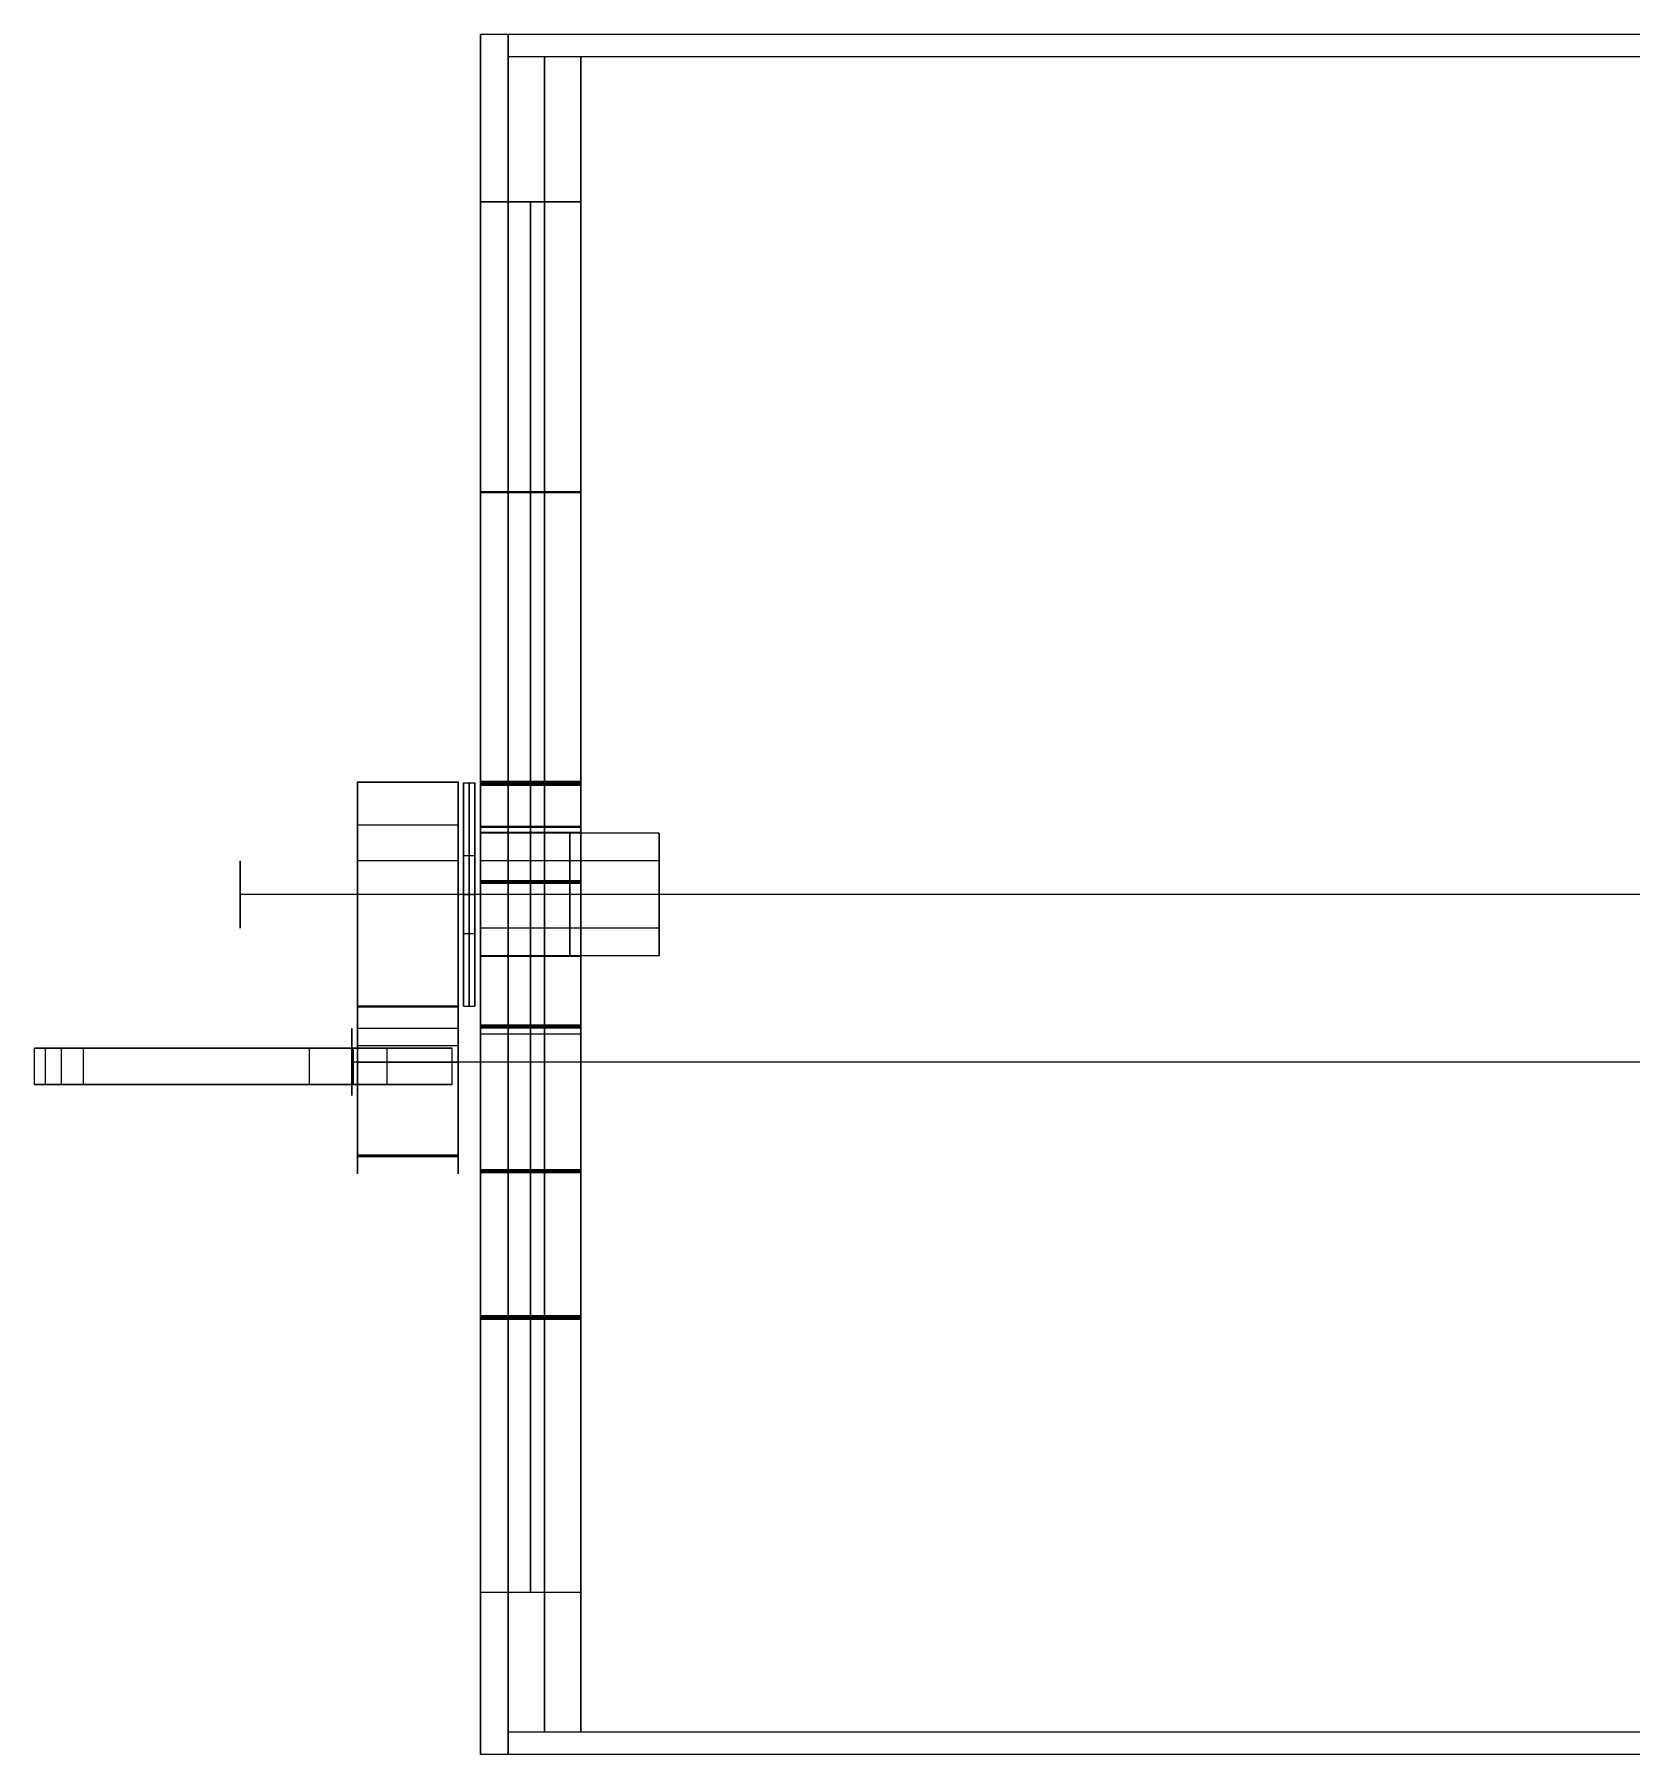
# Model space of a CAD drawing. Header units: millimetres. Extents: x -85 to 1059, y -155 to 155.
# Drawn here: x -84.8 to 201.1, y -154 to 154 of the extents above; entities that cross this region are included whole.
import ezdxf

# ---------------------------------------------------------------- set-up
doc = ezdxf.new("R2010")
doc.units = ezdxf.units.MM
doc.header["$MEASUREMENT"] = 0
doc.layers.add('Default', color=7, linetype='Continuous', true_color=0x000000)

msp = doc.modelspace()

# ---------------------------------------------------------------- linework, layer by layer
at = {"layer": 'Default'}
for p, q in [((-5, 11.1, 0), (-5, 154, 0)), ((0, 154, 0), (0, 150, 0)), ((0, 154), (0, 150)), ((13, 11.1, 0), (13, 150, 0)), ((-8, 20), (-8, 7)), ((-6, 20), (-6, 7)), ((-5, 11), (-5, 6)), ((27, 11), (27, 6)), ((-8, 0, -20), (-8, 0, -7)), ((-8, 0, 7), (-8, 0, 20)), ((-6, 0, -20), (-6, 0, -7)), ((-6, 0, 7), (-6, 0, 20)), ((-5, 0, -154), (-5, 0, -125.01)), ((-5, 0, -28.33), (-5, 0, -11.1)), ((-5, 0, 11.1), (-5, 0, 28.31)), ((-5, 0, 125), (-5, 0, 154)), ((-5, 0, 11), (-5, 0, 6)), ((-5, 0, -6), (-5, 0, -11)), ((0, 0, 154), (0, 0, 150)), ((0, 0, -150), (0, 0, -154)), ((0, 0, 154), (0, 0, 150)), ((0, 0, -150), (0, 0, -154)), ((13, 0, -150), (13, 0, -125.01)), ((13, 0, -28.33), (13, 0, -11.1)), ((13, 0, 11.1), (13, 0, 28.31)), ((13, 0, 125), (13, 0, 150)), ((27, 0, 11), (27, 0, 6)), ((27, 0, -6), (27, 0, -11)), ((-5, -6), (-5, -11)), ((27, -6), (27, -11)), ((-8, -7), (-8, -20)), ((-6, -7), (-6, -20)), ((-5, -25, 0), (-5, -11.1, 0)), ((13, -25, 0), (13, -11.1, 0)), ((-5, -154, 0), (-5, -125, 0)), ((13, -150, 0), (13, -125, 0)), ((0, -150), (0, -154)), ((0, -150, 0), (0, -154, 0))]:
    msp.add_line(p, q, dxfattribs=at)
for points, knots in [([(-5, 0, 154), (-5, 85.05, 154), (-5, 154, 85.05), (-5, 154, 0), (-5, 154, -85.05), (-5, 85.05, -154), (-5, 0, -154), (-5, -85.05, -154), (-5, -154, -85.05), (-5, -154, 0), (-5, -154, 85.05), (-5, -85.05, 154), (-5, 0, 154)], [-5, -5, -5, -5, -4, -4, -4, -3, -3, -3, -2, -2, -2, -1, -1, -1, -1]), ([(0, 0, 154), (0, 85.05, 154), (0, 154, 85.05), (0, 154, 0), (0, 154, -85.05), (0, 85.05, -154), (0, 0, -154), (0, -85.05, -154), (0, -154, -85.05), (0, -154, 0), (0, -154, 85.05), (0, -85.05, 154), (0, 0, 154)], [-5, -5, -5, -5, -4, -4, -4, -3, -3, -3, -2, -2, -2, -1, -1, -1, -1]), ([(0, 0, 150), (0, -82.84, 150), (0, -150, 82.84), (0, -150, 0), (0, -150, -82.84), (0, -82.84, -150), (0, 0, -150), (0, 82.84, -150), (0, 150, -82.84), (0, 150, 0), (0, 150, 82.84), (0, 82.84, 150), (0, 0, 150)], [-1, -1, -1, -1, 0, 0, 0, 1, 1, 1, 2, 2, 2, 3, 3, 3, 3]), ([(6.5, 0, 150), (6.5, -82.84, 150), (6.5, -150, 82.84), (6.5, -150, 0), (6.5, -150, -82.84), (6.5, -82.84, -150), (6.5, 0, -150), (6.5, 82.84, -150), (6.5, 150, -82.84), (6.5, 150, 0), (6.5, 150, 82.84), (6.5, 82.84, 150), (6.5, 0, 150)], [-1, -1, -1, -1, 0, 0, 0, 1, 1, 1, 2, 2, 2, 3, 3, 3, 3]), ([(13, 0, 150), (13, -82.84, 150), (13, -150, 82.84), (13, -150, 0), (13, -150, -82.84), (13, -82.84, -150), (13, 0, -150), (13, 82.84, -150), (13, 150, -82.84), (13, 150, 0), (13, 150, 82.84), (13, 82.84, 150), (13, 0, 150)], [-1, -1, -1, -1, 0, 0, 0, 1, 1, 1, 2, 2, 2, 3, 3, 3, 3]), ([(-5, 124.03, 15.63), (-5, 116.33, 77.28), (-5, 63.74, 125), (-5, 0, 125), (-5, -17.51, 125), (-5, -34.17, 121.4), (-5, -49.3, 114.9)], [595.445712, 595.445712, 595.445712, 595.445712, 596.445712, 596.445712, 596.445712, 597.445712, 597.445712, 597.445712, 597.445712]), ([(-5, -49.63, -114.76), (-5, -34.41, -121.35), (-5, -17.63, -125.01), (-5, 0, -125.01), (-5, 63.68, -125.01), (-5, 116.23, -77.4), (-5, 124.01, -15.84)], [1200.630575, 1200.630575, 1200.630575, 1200.630575, 1201.630575, 1201.630575, 1201.630575, 1202.630575, 1202.630575, 1202.630575, 1202.630575]), ([(4, 124.03, 15.63), (4, 116.33, 77.28), (4, 63.74, 125), (4, 0, 125), (4, -17.51, 125), (4, -34.17, 121.4), (4, -49.3, 114.9)], [595.445712, 595.445712, 595.445712, 595.445712, 596.445712, 596.445712, 596.445712, 597.445712, 597.445712, 597.445712, 597.445712]), ([(4, -49.63, -114.76), (4, -34.41, -121.35), (4, -17.63, -125.01), (4, 0, -125.01), (4, 63.68, -125.01), (4, 116.23, -77.4), (4, 124.01, -15.84)], [1200.630575, 1200.630575, 1200.630575, 1200.630575, 1201.630575, 1201.630575, 1201.630575, 1202.630575, 1202.630575, 1202.630575, 1202.630575]), ([(13, 124.03, 15.63), (13, 116.33, 77.28), (13, 63.74, 125), (13, 0, 125), (13, -17.51, 125), (13, -34.17, 121.4), (13, -49.3, 114.9)], [595.445712, 595.445712, 595.445712, 595.445712, 596.445712, 596.445712, 596.445712, 597.445712, 597.445712, 597.445712, 597.445712]), ([(13, -49.63, -114.76), (13, -34.41, -121.35), (13, -17.63, -125.01), (13, 0, -125.01), (13, 63.68, -125.01), (13, 116.23, -77.4), (13, 124.01, -15.84)], [1200.630575, 1200.630575, 1200.630575, 1200.630575, 1201.630575, 1201.630575, 1201.630575, 1202.630575, 1202.630575, 1202.630575, 1202.630575]), ([(-27, 20.15, 330.02), (-27, 20.15, 341.07), (-27, 11.12, 350.03), (-27, 0.07, 350.03), (-27, -10.97, 350.03), (-27, -19.93, 341.09), (-27, -19.93, 330.04)], [-422.071326, -422.071326, -422.071326, -422.071326, -421.071326, -421.071326, -421.071326, -420.071326, -420.071326, -420.071326, -420.071326]), ([(-27, -20, -0.02), (-27, -20, -11.07), (-27, -11.01, -20.08), (-27, 0.04, -20.08), (-27, 11.09, -20.08), (-27, 20.11, -11.12), (-27, 20.11, -0.07)], [-1359.774331, -1359.774331, -1359.774331, -1359.774331, -1358.774331, -1358.774331, -1358.774331, -1357.774331, -1357.774331, -1357.774331, -1357.774331]), ([(-9, 20.15, 330.02), (-9, 20.15, 341.07), (-9, 11.12, 350.03), (-9, 0.07, 350.03), (-9, -10.97, 350.03), (-9, -19.93, 341.09), (-9, -19.93, 330.04)], [-422.071326, -422.071326, -422.071326, -422.071326, -421.071326, -421.071326, -421.071326, -420.071326, -420.071326, -420.071326, -420.071326]), ([(-9, -20, -0.02), (-9, -20, -11.07), (-9, -11.01, -20.08), (-9, 0.04, -20.08), (-9, 11.09, -20.08), (-9, 20.11, -11.12), (-9, 20.11, -0.07)], [-1359.774331, -1359.774331, -1359.774331, -1359.774331, -1358.774331, -1358.774331, -1358.774331, -1357.774331, -1357.774331, -1357.774331, -1357.774331]), ([(-27, 12.47, 330.92), (-27, 12.47, 324.02), (-27, 6.87, 318.42), (-27, -0.03, 318.42), (-27, -6.94, 318.42), (-27, -12.53, 324.02), (-27, -12.53, 330.92), (-27, -12.53, 337.82), (-27, -6.94, 343.42), (-27, -0.03, 343.42), (-27, 6.87, 343.42), (-27, 12.47, 337.82), (-27, 12.47, 330.92)], [0, 0, 0, 0, 1, 1, 1, 2, 2, 2, 3, 3, 3, 4, 4, 4, 4]), ([(-9, 12.47, 330.92), (-9, 12.47, 324.02), (-9, 6.87, 318.42), (-9, -0.03, 318.42), (-9, -6.94, 318.42), (-9, -12.53, 324.02), (-9, -12.53, 330.92), (-9, -12.53, 337.82), (-9, -6.94, 343.42), (-9, -0.03, 343.42), (-9, 6.87, 343.42), (-9, 12.47, 337.82), (-9, 12.47, 330.92)], [0, 0, 0, 0, 1, 1, 1, 2, 2, 2, 3, 3, 3, 4, 4, 4, 4]), ([(-5, 0, 11.1), (-5, -6.13, 11.1), (-5, -11.1, 6.13), (-5, -11.1, 0), (-5, -11.1, -6.13), (-5, -6.13, -11.1), (-5, 0, -11.1), (-5, 6.13, -11.1), (-5, 11.1, -6.13), (-5, 11.1, 0), (-5, 11.1, 6.13), (-5, 6.13, 11.1), (-5, 0, 11.1)], [1795.572437, 1795.572437, 1795.572437, 1795.572437, 1796.572437, 1796.572437, 1796.572437, 1797.572437, 1797.572437, 1797.572437, 1798.572437, 1798.572437, 1798.572437, 1799.572437, 1799.572437, 1799.572437, 1799.572437]), ([(4, 0, 11.1), (4, -6.13, 11.1), (4, -11.1, 6.13), (4, -11.1, 0), (4, -11.1, -6.13), (4, -6.13, -11.1), (4, 0, -11.1), (4, 6.13, -11.1), (4, 11.1, -6.13), (4, 11.1, 0), (4, 11.1, 6.13), (4, 6.13, 11.1), (4, 0, 11.1)], [1795.572437, 1795.572437, 1795.572437, 1795.572437, 1796.572437, 1796.572437, 1796.572437, 1797.572437, 1797.572437, 1797.572437, 1798.572437, 1798.572437, 1798.572437, 1799.572437, 1799.572437, 1799.572437, 1799.572437]), ([(13, 0, 11.1), (13, -6.13, 11.1), (13, -11.1, 6.13), (13, -11.1, 0), (13, -11.1, -6.13), (13, -6.13, -11.1), (13, 0, -11.1), (13, 6.13, -11.1), (13, 11.1, -6.13), (13, 11.1, 0), (13, 11.1, 6.13), (13, 6.13, 11.1), (13, 0, 11.1)], [1795.572437, 1795.572437, 1795.572437, 1795.572437, 1796.572437, 1796.572437, 1796.572437, 1797.572437, 1797.572437, 1797.572437, 1798.572437, 1798.572437, 1798.572437, 1799.572437, 1799.572437, 1799.572437, 1799.572437]), ([(-27, 6.07, -0.08), (-27, 6.07, -3.45), (-27, 3.34, -6.18), (-27, -0.03, -6.18), (-27, -3.4, -6.18), (-27, -6.13, -3.45), (-27, -6.13, -0.08), (-27, -6.13, 3.29), (-27, -3.4, 6.02), (-27, -0.03, 6.02), (-27, 3.34, 6.02), (-27, 6.07, 3.29), (-27, 6.07, -0.08)], [12, 12, 12, 12, 13, 13, 13, 14, 14, 14, 15, 15, 15, 16, 16, 16, 16]), ([(-9, 6.07, -0.08), (-9, 6.07, -3.45), (-9, 3.34, -6.18), (-9, -0.03, -6.18), (-9, -3.4, -6.18), (-9, -6.13, -3.45), (-9, -6.13, -0.08), (-9, -6.13, 3.29), (-9, -3.4, 6.02), (-9, -0.03, 6.02), (-9, 3.34, 6.02), (-9, 6.07, 3.29), (-9, 6.07, -0.08)], [12, 12, 12, 12, 13, 13, 13, 14, 14, 14, 15, 15, 15, 16, 16, 16, 16]), ([(-27, -23.92, 257.92), (-27, -23.92, 254.55), (-27, -26.65, 251.82), (-27, -30.02, 251.82), (-27, -33.39, 251.82), (-27, -36.12, 254.55), (-27, -36.12, 257.92), (-27, -36.12, 261.29), (-27, -33.39, 264.02), (-27, -30.02, 264.02), (-27, -26.65, 264.02), (-27, -23.92, 261.29), (-27, -23.92, 257.92)], [4, 4, 4, 4, 5, 5, 5, 6, 6, 6, 7, 7, 7, 8, 8, 8, 8]), ([(-27, -23.92, 189.92), (-27, -23.92, 186.55), (-27, -26.65, 183.82), (-27, -30.02, 183.82), (-27, -33.39, 183.82), (-27, -36.12, 186.55), (-27, -36.12, 189.92), (-27, -36.12, 193.29), (-27, -33.39, 196.02), (-27, -30.02, 196.02), (-27, -26.65, 196.02), (-27, -23.92, 193.29), (-27, -23.92, 189.92)], [8, 8, 8, 8, 9, 9, 9, 10, 10, 10, 11, 11, 11, 12, 12, 12, 12]), ([(-9, -23.92, 257.92), (-9, -23.92, 254.55), (-9, -26.65, 251.82), (-9, -30.02, 251.82), (-9, -33.39, 251.82), (-9, -36.12, 254.55), (-9, -36.12, 257.92), (-9, -36.12, 261.29), (-9, -33.39, 264.02), (-9, -30.02, 264.02), (-9, -26.65, 264.02), (-9, -23.92, 261.29), (-9, -23.92, 257.92)], [4, 4, 4, 4, 5, 5, 5, 6, 6, 6, 7, 7, 7, 8, 8, 8, 8]), ([(-9, -23.92, 189.92), (-9, -23.92, 186.55), (-9, -26.65, 183.82), (-9, -30.02, 183.82), (-9, -33.39, 183.82), (-9, -36.12, 186.55), (-9, -36.12, 189.92), (-9, -36.12, 193.29), (-9, -33.39, 196.02), (-9, -30.02, 196.02), (-9, -26.65, 196.02), (-9, -23.92, 193.29), (-9, -23.92, 189.92)], [8, 8, 8, 8, 9, 9, 9, 10, 10, 10, 11, 11, 11, 12, 12, 12, 12]), ([(-5, -23.59, -8.31), (-5, -24.5, -5.71), (-5, -25, -2.91), (-5, -25, 0), (-5, -25, 2.96), (-5, -24.48, 5.8), (-5, -23.54, 8.43)], [899.116137, 899.116137, 899.116137, 899.116137, 900.116137, 900.116137, 900.116137, 901.116137, 901.116137, 901.116137, 901.116137]), ([(4, -23.59, -8.31), (4, -24.5, -5.71), (4, -25, -2.91), (4, -25, 0), (4, -25, 2.96), (4, -24.48, 5.8), (4, -23.54, 8.43)], [899.116137, 899.116137, 899.116137, 899.116137, 900.116137, 900.116137, 900.116137, 901.116137, 901.116137, 901.116137, 901.116137]), ([(13, -23.59, -8.31), (13, -24.5, -5.71), (13, -25, -2.91), (13, -25, 0), (13, -25, 2.96), (13, -24.48, 5.8), (13, -23.54, 8.43)], [899.116137, 899.116137, 899.116137, 899.116137, 900.116137, 900.116137, 900.116137, 901.116137, 901.116137, 901.116137, 901.116137]), ([(-82.84, -27.5, 200.01), (-82.84, -27.5, 198.63), (-81.72, -27.5, 197.51), (-80.34, -27.5, 197.51), (-78.96, -27.5, 197.51), (-77.84, -27.5, 198.63), (-77.84, -27.5, 200.01), (-77.84, -27.5, 201.39), (-78.96, -27.5, 202.51), (-80.34, -27.5, 202.51), (-81.72, -27.5, 202.51), (-82.84, -27.5, 201.39), (-82.84, -27.5, 200.01)], [694.001, 694.001, 694.001, 694.001, 695.001, 695.001, 695.001, 696.001, 696.001, 696.001, 697.001, 697.001, 697.001, 698.001, 698.001, 698.001, 698.001]), ([(-82.84, -27.5, 247.28), (-82.84, -27.5, 245.9), (-81.72, -27.5, 244.78), (-80.34, -27.5, 244.78), (-78.96, -27.5, 244.78), (-77.84, -27.5, 245.9), (-77.84, -27.5, 247.28), (-77.84, -27.5, 248.66), (-78.96, -27.5, 249.78), (-80.34, -27.5, 249.78), (-81.72, -27.5, 249.78), (-82.84, -27.5, 248.66), (-82.84, -27.5, 247.28)], [702.001, 702.001, 702.001, 702.001, 703.001, 703.001, 703.001, 704.001, 704.001, 704.001, 705.001, 705.001, 705.001, 706.001, 706.001, 706.001, 706.001]), ([(-76.03, -27.5, 223.88), (-76.03, -27.5, 213.11), (-67.3, -27.5, 204.38), (-56.53, -27.5, 204.38), (-45.76, -27.5, 204.38), (-37.03, -27.5, 213.11), (-37.03, -27.5, 223.88), (-37.03, -27.5, 234.65), (-45.76, -27.5, 243.38), (-56.53, -27.5, 243.38), (-67.3, -27.5, 243.38), (-76.03, -27.5, 234.65), (-76.03, -27.5, 223.88)], [690.001, 690.001, 690.001, 690.001, 691.001, 691.001, 691.001, 692.001, 692.001, 692.001, 693.001, 693.001, 693.001, 694.001, 694.001, 694.001, 694.001]), ([(-35.57, -27.5, 200.01), (-35.57, -27.5, 198.63), (-34.45, -27.5, 197.51), (-33.07, -27.5, 197.51), (-31.69, -27.5, 197.51), (-30.57, -27.5, 198.63), (-30.57, -27.5, 200.01), (-30.57, -27.5, 201.39), (-31.69, -27.5, 202.51), (-33.07, -27.5, 202.51), (-34.45, -27.5, 202.51), (-35.57, -27.5, 201.39), (-35.57, -27.5, 200.01)], [698.001, 698.001, 698.001, 698.001, 699.001, 699.001, 699.001, 700.001, 700.001, 700.001, 701.001, 701.001, 701.001, 702.001, 702.001, 702.001, 702.001]), ([(-35.57, -27.5, 247.28), (-35.57, -27.5, 245.9), (-34.45, -27.5, 244.78), (-33.07, -27.5, 244.78), (-31.69, -27.5, 244.78), (-30.57, -27.5, 245.9), (-30.57, -27.5, 247.28), (-30.57, -27.5, 248.66), (-31.69, -27.5, 249.78), (-33.07, -27.5, 249.78), (-34.45, -27.5, 249.78), (-35.57, -27.5, 248.66), (-35.57, -27.5, 247.28)], [706.001, 706.001, 706.001, 706.001, 707.001, 707.001, 707.001, 708.001, 708.001, 708.001, 709.001, 709.001, 709.001, 710.001, 710.001, 710.001, 710.001]), ([(-21.67, -27.5, 207.01), (-21.67, -27.5, 205.63), (-20.55, -27.5, 204.51), (-19.17, -27.5, 204.51), (-17.79, -27.5, 204.51), (-16.67, -27.5, 205.63), (-16.67, -27.5, 207.01), (-16.67, -27.5, 208.39), (-17.79, -27.5, 209.51), (-19.17, -27.5, 209.51), (-20.55, -27.5, 209.51), (-21.67, -27.5, 208.39), (-21.67, -27.5, 207.01)], [710.001, 710.001, 710.001, 710.001, 711.001, 711.001, 711.001, 712.001, 712.001, 712.001, 713.001, 713.001, 713.001, 714.001, 714.001, 714.001, 714.001]), ([(-21.67, -27.5, 240.28), (-21.67, -27.5, 238.9), (-20.55, -27.5, 237.78), (-19.17, -27.5, 237.78), (-17.79, -27.5, 237.78), (-16.67, -27.5, 238.9), (-16.67, -27.5, 240.28), (-16.67, -27.5, 241.66), (-17.79, -27.5, 242.78), (-19.17, -27.5, 242.78), (-20.55, -27.5, 242.78), (-21.67, -27.5, 241.66), (-21.67, -27.5, 240.28)], [714.001, 714.001, 714.001, 714.001, 715.001, 715.001, 715.001, 716.001, 716.001, 716.001, 717.001, 717.001, 717.001, 718.001, 718.001, 718.001, 718.001]), ([(-27, -46.91, 200.63), (-27, -48.86, 197.55), (-27, -50, 193.88), (-27, -50, 189.98), (-27, -50, 178.93), (-27, -41.06, 170.03), (-27, -30.01, 170.03)], [-1872.112342, -1872.112342, -1872.112342, -1872.112342, -1871.112342, -1871.112342, -1871.112342, -1870.112342, -1870.112342, -1870.112342, -1870.112342]), ([(-27, -30.02, 277.98), (-27, -41.06, 277.98), (-27, -50, 269.02), (-27, -50, 257.98), (-27, -50, 254.04), (-27, -48.85, 250.35), (-27, -46.87, 247.26)], [-244.419349, -244.419349, -244.419349, -244.419349, -243.419349, -243.419349, -243.419349, -242.419349, -242.419349, -242.419349, -242.419349]), ([(-9, -46.91, 200.63), (-9, -48.86, 197.55), (-9, -50, 193.88), (-9, -50, 189.98), (-9, -50, 178.93), (-9, -41.06, 170.03), (-9, -30.01, 170.03)], [-1872.112342, -1872.112342, -1872.112342, -1872.112342, -1871.112342, -1871.112342, -1871.112342, -1870.112342, -1870.112342, -1870.112342, -1870.112342]), ([(-9, -30.02, 277.98), (-9, -41.06, 277.98), (-9, -50, 269.02), (-9, -50, 257.98), (-9, -50, 254.04), (-9, -48.85, 250.35), (-9, -46.87, 247.26)], [-244.419349, -244.419349, -244.419349, -244.419349, -243.419349, -243.419349, -243.419349, -242.419349, -242.419349, -242.419349, -242.419349]), ([(-82.84, -34, 200.01), (-82.84, -34, 198.63), (-81.72, -34, 197.51), (-80.34, -34, 197.51), (-78.96, -34, 197.51), (-77.84, -34, 198.63), (-77.84, -34, 200.01), (-77.84, -34, 201.39), (-78.96, -34, 202.51), (-80.34, -34, 202.51), (-81.72, -34, 202.51), (-82.84, -34, 201.39), (-82.84, -34, 200.01)], [694.001, 694.001, 694.001, 694.001, 695.001, 695.001, 695.001, 696.001, 696.001, 696.001, 697.001, 697.001, 697.001, 698.001, 698.001, 698.001, 698.001]), ([(-82.84, -34, 247.28), (-82.84, -34, 245.9), (-81.72, -34, 244.78), (-80.34, -34, 244.78), (-78.96, -34, 244.78), (-77.84, -34, 245.9), (-77.84, -34, 247.28), (-77.84, -34, 248.66), (-78.96, -34, 249.78), (-80.34, -34, 249.78), (-81.72, -34, 249.78), (-82.84, -34, 248.66), (-82.84, -34, 247.28)], [702.001, 702.001, 702.001, 702.001, 703.001, 703.001, 703.001, 704.001, 704.001, 704.001, 705.001, 705.001, 705.001, 706.001, 706.001, 706.001, 706.001]), ([(-76.03, -34, 223.88), (-76.03, -34, 213.11), (-67.3, -34, 204.38), (-56.53, -34, 204.38), (-45.76, -34, 204.38), (-37.03, -34, 213.11), (-37.03, -34, 223.88), (-37.03, -34, 234.65), (-45.76, -34, 243.38), (-56.53, -34, 243.38), (-67.3, -34, 243.38), (-76.03, -34, 234.65), (-76.03, -34, 223.88)], [690.001, 690.001, 690.001, 690.001, 691.001, 691.001, 691.001, 692.001, 692.001, 692.001, 693.001, 693.001, 693.001, 694.001, 694.001, 694.001, 694.001]), ([(-35.57, -34, 200.01), (-35.57, -34, 198.63), (-34.45, -34, 197.51), (-33.07, -34, 197.51), (-31.69, -34, 197.51), (-30.57, -34, 198.63), (-30.57, -34, 200.01), (-30.57, -34, 201.39), (-31.69, -34, 202.51), (-33.07, -34, 202.51), (-34.45, -34, 202.51), (-35.57, -34, 201.39), (-35.57, -34, 200.01)], [698.001, 698.001, 698.001, 698.001, 699.001, 699.001, 699.001, 700.001, 700.001, 700.001, 701.001, 701.001, 701.001, 702.001, 702.001, 702.001, 702.001]), ([(-35.57, -34, 247.28), (-35.57, -34, 245.9), (-34.45, -34, 244.78), (-33.07, -34, 244.78), (-31.69, -34, 244.78), (-30.57, -34, 245.9), (-30.57, -34, 247.28), (-30.57, -34, 248.66), (-31.69, -34, 249.78), (-33.07, -34, 249.78), (-34.45, -34, 249.78), (-35.57, -34, 248.66), (-35.57, -34, 247.28)], [706.001, 706.001, 706.001, 706.001, 707.001, 707.001, 707.001, 708.001, 708.001, 708.001, 709.001, 709.001, 709.001, 710.001, 710.001, 710.001, 710.001]), ([(-21.67, -34, 207.01), (-21.67, -34, 205.63), (-20.55, -34, 204.51), (-19.17, -34, 204.51), (-17.79, -34, 204.51), (-16.67, -34, 205.63), (-16.67, -34, 207.01), (-16.67, -34, 208.39), (-17.79, -34, 209.51), (-19.17, -34, 209.51), (-20.55, -34, 209.51), (-21.67, -34, 208.39), (-21.67, -34, 207.01)], [710.001, 710.001, 710.001, 710.001, 711.001, 711.001, 711.001, 712.001, 712.001, 712.001, 713.001, 713.001, 713.001, 714.001, 714.001, 714.001, 714.001]), ([(-21.67, -34, 240.28), (-21.67, -34, 238.9), (-20.55, -34, 237.78), (-19.17, -34, 237.78), (-17.79, -34, 237.78), (-16.67, -34, 238.9), (-16.67, -34, 240.28), (-16.67, -34, 241.66), (-17.79, -34, 242.78), (-19.17, -34, 242.78), (-20.55, -34, 242.78), (-21.67, -34, 241.66), (-21.67, -34, 240.28)], [714.001, 714.001, 714.001, 714.001, 715.001, 715.001, 715.001, 716.001, 716.001, 716.001, 717.001, 717.001, 717.001, 718.001, 718.001, 718.001, 718.001]), ([(-5, -76.1, 99.17), (-5, -105.83, 76.32), (-5, -125, 40.4), (-5, -125, 0), (-5, -125, -40.59), (-5, -105.65, -76.66), (-5, -75.68, -99.49)], [598.8248, 598.8248, 598.8248, 598.8248, 599.8248, 599.8248, 599.8248, 600.8248, 600.8248, 600.8248, 600.8248]), ([(4, -76.1, 99.17), (4, -105.83, 76.32), (4, -125, 40.4), (4, -125, 0), (4, -125, -40.59), (4, -105.65, -76.66), (4, -75.68, -99.49)], [598.8248, 598.8248, 598.8248, 598.8248, 599.8248, 599.8248, 599.8248, 600.8248, 600.8248, 600.8248, 600.8248]), ([(13, -76.1, 99.17), (13, -105.83, 76.32), (13, -125, 40.4), (13, -125, 0), (13, -125, -40.59), (13, -105.65, -76.66), (13, -75.68, -99.49)], [598.8248, 598.8248, 598.8248, 598.8248, 599.8248, 599.8248, 599.8248, 600.8248, 600.8248, 600.8248, 600.8248])]:
    msp.add_open_spline(points, degree=3, knots=knots, dxfattribs=at)
for points, degree in [([(0, 154, 0), (-2.5, 154, 0), (-5, 154, 0)], 2), ([(1000, 154), (500, 154), (0, 154)], 2), ([(1000, 150), (500, 150), (0, 150)], 2), ([(13, 150, 0), (6.5, 150, 0), (0, 150, 0)], 2), ([(13, 124.03, 15.63), (4, 124.03, 15.63), (-5, 124.03, 15.63)], 2), ([(-5, 123.97, 14.83), (-5, 123.99, 15.1), (-5, 124.01, 15.37), (-5, 124.03, 15.63)], 3), ([(13, 124.01, -15.84), (4, 124.01, -15.84), (-5, 124.01, -15.84)], 2), ([(-5, 124.01, -15.84), (-5, 123.99, -15.61), (-5, 123.98, -15.38), (-5, 123.97, -15.16)], 3), ([(13, 124, 15.23), (4, 124, 15.23), (-5, 124, 15.23)], 2), ([(13, 123.99, -15.5), (4, 123.99, -15.5), (-5, 123.99, -15.5)], 2), ([(13, 123.97, 14.83), (4, 123.97, 14.83), (-5, 123.97, 14.83)], 2), ([(-5, 20.25, 14.83), (-5, 54.82, 14.83), (-5, 89.39, 14.83), (-5, 123.97, 14.83)], 3), ([(13, 123.97, -15.16), (4, 123.97, -15.16), (-5, 123.97, -15.16)], 2), ([(-5, 123.97, -15.16), (-5, 89.28, -15.16), (-5, 54.59, -15.16), (-5, 19.9, -15.16)], 3), ([(4, 123.97, 14.83), (4, 123.99, 15.1), (4, 124.01, 15.37), (4, 124.03, 15.63)], 3), ([(4, 124.01, -15.84), (4, 123.99, -15.61), (4, 123.98, -15.38), (4, 123.97, -15.16)], 3), ([(4, 20.25, 14.83), (4, 54.82, 14.83), (4, 89.39, 14.83), (4, 123.97, 14.83)], 3), ([(4, 123.97, -15.16), (4, 89.28, -15.16), (4, 54.59, -15.16), (4, 19.9, -15.16)], 3), ([(13, 123.97, 14.83), (13, 123.99, 15.1), (13, 124.01, 15.37), (13, 124.03, 15.63)], 3), ([(13, 124.01, -15.84), (13, 123.99, -15.61), (13, 123.98, -15.38), (13, 123.97, -15.16)], 3), ([(13, 20.25, 14.83), (13, 54.82, 14.83), (13, 89.39, 14.83), (13, 123.97, 14.83)], 3), ([(13, 123.97, -15.16), (13, 89.28, -15.16), (13, 54.59, -15.16), (13, 19.9, -15.16)], 3), ([(13, 72.11, 14.83), (4, 72.11, 14.83), (-5, 72.11, 14.83)], 2), ([(13, 71.93, -15.16), (4, 71.93, -15.16), (-5, 71.93, -15.16)], 2), ([(-27, 20.11, -0.07), (-27, 20.12, 109.96), (-27, 20.14, 219.99), (-27, 20.15, 330.02)], 3), ([(-27, 20.15, 330.02), (-18, 20.15, 330.02), (-9, 20.15, 330.02)], 2), ([(-27, 20.11, -0.07), (-18, 20.11, -0.07), (-9, 20.11, -0.07)], 2), ([(-9, 20.11, -0.07), (-9, 20.12, 109.96), (-9, 20.14, 219.99), (-9, 20.15, 330.02)], 3), ([(-8, 20), (-7, 20), (-6, 20)], 2), ([(13, 20.25, 14.83), (4, 20.25, 14.83), (-5, 20.25, 14.83)], 2), ([(-5, 19.75, 15.32), (-5, 19.91, 15.16), (-5, 20.08, 14.99), (-5, 20.25, 14.83)], 3), ([(13, 20, 15.08), (4, 20, 15.08), (-5, 20, 15.08)], 2), ([(13, 19.9, -15.16), (4, 19.9, -15.16), (-5, 19.9, -15.16)], 2), ([(-5, 19.9, -15.16), (-5, 19.76, -15.32), (-5, 19.63, -15.49), (-5, 19.5, -15.66)], 3), ([(13, 19.75, 15.32), (4, 19.75, 15.32), (-5, 19.75, 15.32)], 2), ([(-5, 2.46, 24.87), (-5, 9.48, 24.19), (-5, 15.65, 20.6), (-5, 19.75, 15.32)], 3), ([(13, 19.7, -15.41), (4, 19.7, -15.41), (-5, 19.7, -15.41)], 2), ([(13, 19.5, -15.66), (4, 19.5, -15.66), (-5, 19.5, -15.66)], 2), ([(-5, 19.5, -15.66), (-5, 15.38, -20.79), (-5, 9.27, -24.25), (-5, 2.35, -24.89)], 3), ([(4, 19.75, 15.32), (4, 19.91, 15.16), (4, 20.08, 14.99), (4, 20.25, 14.83)], 3), ([(4, 19.9, -15.16), (4, 19.76, -15.32), (4, 19.63, -15.49), (4, 19.5, -15.66)], 3), ([(4, 2.46, 24.87), (4, 9.48, 24.19), (4, 15.65, 20.6), (4, 19.75, 15.32)], 3), ([(4, 19.5, -15.66), (4, 15.38, -20.79), (4, 9.27, -24.25), (4, 2.35, -24.89)], 3), ([(13, 19.75, 15.32), (13, 19.91, 15.16), (13, 20.08, 14.99), (13, 20.25, 14.83)], 3), ([(13, 19.9, -15.16), (13, 19.76, -15.32), (13, 19.63, -15.49), (13, 19.5, -15.66)], 3), ([(13, 2.46, 24.87), (13, 9.48, 24.19), (13, 15.65, 20.6), (13, 19.75, 15.32)], 3), ([(13, 19.5, -15.66), (13, 15.38, -20.79), (13, 9.27, -24.25), (13, 2.35, -24.89)], 3), ([(-27, 12.47, 330.92), (-18, 12.47, 330.92), (-9, 12.47, 330.92)], 2), ([(13, 12.2, 21.82), (4, 12.2, 21.82), (-5, 12.2, 21.82)], 2), ([(13, 11.98, -21.96), (4, 11.98, -21.96), (-5, 11.98, -21.96)], 2), ([(13, 11.1, 0), (4, 11.1, 0), (-5, 11.1, 0)], 2), ([(27, 11), (11, 11), (-5, 11)], 2), ([(-8, 7), (-7, 7), (-6, 7)], 2), ([(-27, 6.07, -0.08), (-18, 6.07, -0.08), (-9, 6.07, -0.08)], 2), ([(27, 6), (11, 6), (-5, 6)], 2), ([(1039, 0, -6), (495.5, 0, -6), (-48, 0, -6)], 2), ([(-8, 0, 20), (-7, 0, 20), (-6, 0, 20)], 2), ([(-8, 0, 7), (-7, 0, 7), (-6, 0, 7)], 2), ([(13, 2.46, 24.87), (4, 2.46, 24.87), (-5, 2.46, 24.87)], 2), ([(-5, 2.04, 24.77), (-5, 2.18, 24.8), (-5, 2.32, 24.84), (-5, 2.46, 24.87)], 3), ([(13, 2.35, -24.89), (4, 2.35, -24.89), (-5, 2.35, -24.89)], 2), ([(-5, 2.35, -24.89), (-5, 2.22, -24.9), (-5, 2.1, -24.91), (-5, 1.97, -24.92)], 3), ([(13, 2.25, 24.82), (4, 2.25, 24.82), (-5, 2.25, 24.82)], 2), ([(13, 2.16, -24.91), (4, 2.16, -24.91), (-5, 2.16, -24.91)], 2), ([(13, 2.04, 24.77), (4, 2.04, 24.77), (-5, 2.04, 24.77)], 2), ([(-5, -49.85, 114.66), (-5, -32.56, 84.7), (-5, -15.26, 54.73), (-5, 2.04, 24.77)], 3), ([(13, 1.97, -24.92), (4, 1.97, -24.92), (-5, 1.97, -24.92)], 2), ([(-5, 1.97, -24.92), (-5, -15.2, -54.67), (-5, -32.38, -84.42), (-5, -49.56, -114.17)], 3), ([(13, 0, 11.1), (4, 0, 11.1), (-5, 0, 11.1)], 2), ([(0, 0, 154), (-2.5, 0, 154), (-5, 0, 154)], 2), ([(0, 0, -154), (-2.5, 0, -154), (-5, 0, -154)], 2), ([(13, 0, 125), (4, 0, 125), (-5, 0, 125)], 2), ([(13, 0, -125.01), (4, 0, -125.01), (-5, 0, -125.01)], 2), ([(13, 0, -11.1), (4, 0, -11.1), (-5, 0, -11.1)], 2), ([(27, 0, -11), (11, 0, -11), (-5, 0, -11)], 2), ([(27, 0, -6), (11, 0, -6), (-5, 0, -6)], 2), ([(27, 0, 11), (11, 0, 11), (-5, 0, 11)], 2), ([(27, 0, 6), (11, 0, 6), (-5, 0, 6)], 2), ([(1000, 0, -154), (500, 0, -154), (0, 0, -154)], 2), ([(1000, 0, -150), (500, 0, -150), (0, 0, -150)], 2), ([(13, 0, 150), (6.5, 0, 150), (0, 0, 150)], 2), ([(13, 0, -150), (6.5, 0, -150), (0, 0, -150)], 2), ([(4, 2.04, 24.77), (4, 2.18, 24.8), (4, 2.32, 24.84), (4, 2.46, 24.87)], 3), ([(4, 2.35, -24.89), (4, 2.22, -24.9), (4, 2.1, -24.91), (4, 1.97, -24.92)], 3), ([(4, -49.85, 114.66), (4, -32.56, 84.7), (4, -15.26, 54.73), (4, 2.04, 24.77)], 3), ([(4, 1.97, -24.92), (4, -15.2, -54.67), (4, -32.38, -84.42), (4, -49.56, -114.17)], 3), ([(13, 2.04, 24.77), (13, 2.18, 24.8), (13, 2.32, 24.84), (13, 2.46, 24.87)], 3), ([(13, 2.35, -24.89), (13, 2.22, -24.9), (13, 2.1, -24.91), (13, 1.97, -24.92)], 3), ([(13, -49.85, 114.66), (13, -32.56, 84.7), (13, -15.26, 54.73), (13, 2.04, 24.77)], 3), ([(13, 1.97, -24.92), (13, -15.2, -54.67), (13, -32.38, -84.42), (13, -49.56, -114.17)], 3), ([(-8, 0, -20), (-7, 0, -20), (-6, 0, -20)], 2), ([(-8, 0, -7), (-7, 0, -7), (-6, 0, -7)], 2), ([(1000, 0, 154), (500, 0, 154), (0, 0, 154)], 2), ([(1000, 0, 150), (500, 0, 150), (0, 0, 150)], 2), ([(27, -6), (11, -6), (-5, -6)], 2), ([(-8, -7), (-7, -7), (-6, -7)], 2), ([(27, -11), (11, -11), (-5, -11)], 2), ([(13, -11.1, 0), (4, -11.1, 0), (-5, -11.1, 0)], 2), ([(-27, -19.93, 330.04), (-18, -19.93, 330.04), (-9, -19.93, 330.04)], 2), ([(-27, -19.93, 330.04), (-27, -19.99, 312.69), (-27, -20.05, 295.34), (-27, -20.12, 277.98)], 3), ([(-27, -20.03, 170.03), (-27, -20.02, 113.35), (-27, -20.01, 56.66), (-27, -20, -0.02)], 3), ([(-27, -20, -0.02), (-18, -20, -0.02), (-9, -20, -0.02)], 2), ([(-27, -30.01, 170.03), (-27, -26.69, 170.03), (-27, -23.36, 170.03), (-27, -20.03, 170.03)], 3), ([(-27, -20.03, 170.03), (-18, -20.03, 170.03), (-9, -20.03, 170.03)], 2), ([(-27, -20.12, 277.98), (-18, -20.12, 277.98), (-9, -20.12, 277.98)], 2), ([(-27, -20.12, 277.98), (-27, -23.42, 277.98), (-27, -26.72, 277.98), (-27, -30.02, 277.98)], 3), ([(-9, -19.93, 330.04), (-9, -19.99, 312.69), (-9, -20.05, 295.34), (-9, -20.12, 277.98)], 3), ([(-9, -20.03, 170.03), (-9, -20.02, 113.35), (-9, -20.01, 56.66), (-9, -20, -0.02)], 3), ([(-9, -30.01, 170.03), (-9, -26.69, 170.03), (-9, -23.36, 170.03), (-9, -20.03, 170.03)], 3), ([(-9, -20.12, 277.98), (-9, -23.42, 277.98), (-9, -26.72, 277.98), (-9, -30.02, 277.98)], 3), ([(-8, -20), (-7, -20), (-6, -20)], 2), ([(-27, -23.92, 257.92), (-18, -23.92, 257.92), (-9, -23.92, 257.92)], 2), ([(-27, -23.92, 189.92), (-18, -23.92, 189.92), (-9, -23.92, 189.92)], 2), ([(13, -23.38, -8.86), (4, -23.38, -8.86), (-5, -23.38, -8.86)], 2), ([(-5, -75.41, -98.98), (-5, -58.07, -68.94), (-5, -40.73, -38.9), (-5, -23.38, -8.86)], 3), ([(-5, -23.38, -8.86), (-5, -23.45, -8.68), (-5, -23.52, -8.49), (-5, -23.59, -8.31)], 3), ([(13, -23.39, 8.85), (4, -23.39, 8.85), (-5, -23.39, 8.85)], 2), ([(-5, -23.54, 8.43), (-5, -23.49, 8.57), (-5, -23.44, 8.71), (-5, -23.39, 8.85)], 3), ([(-5, -23.39, 8.85), (-5, -40.82, 39.05), (-5, -58.26, 69.25), (-5, -75.7, 99.45)], 3), ([(13, -23.46, 8.64), (4, -23.46, 8.64), (-5, -23.46, 8.64)], 2), ([(13, -23.48, -8.58), (4, -23.48, -8.58), (-5, -23.48, -8.58)], 2), ([(13, -23.54, 8.43), (4, -23.54, 8.43), (-5, -23.54, 8.43)], 2), ([(13, -23.59, -8.31), (4, -23.59, -8.31), (-5, -23.59, -8.31)], 2), ([(13, -23.79, -69.55), (4, -23.79, -69.55), (-5, -23.79, -69.55)], 2), ([(13, -23.91, 69.72), (4, -23.91, 69.72), (-5, -23.91, 69.72)], 2), ([(4, -75.41, -98.98), (4, -58.07, -68.94), (4, -40.73, -38.9), (4, -23.38, -8.86)], 3), ([(4, -23.38, -8.86), (4, -23.45, -8.68), (4, -23.52, -8.49), (4, -23.59, -8.31)], 3), ([(4, -23.54, 8.43), (4, -23.49, 8.57), (4, -23.44, 8.71), (4, -23.39, 8.85)], 3), ([(4, -23.39, 8.85), (4, -40.82, 39.05), (4, -58.26, 69.25), (4, -75.7, 99.45)], 3), ([(13, -75.41, -98.98), (13, -58.07, -68.94), (13, -40.73, -38.9), (13, -23.38, -8.86)], 3), ([(13, -23.38, -8.86), (13, -23.45, -8.68), (13, -23.52, -8.49), (13, -23.59, -8.31)], 3), ([(13, -23.54, 8.43), (13, -23.49, 8.57), (13, -23.44, 8.71), (13, -23.39, 8.85)], 3), ([(13, -23.39, 8.85), (13, -40.82, 39.05), (13, -58.26, 69.25), (13, -75.7, 99.45)], 3), ([(-84.84, -34, 200.73), (-84.84, -30.75, 200.73), (-84.84, -27.5, 200.73)], 2), ([(-79.97, -27.5, 195.68), (-82.73, -27.5, 195.68), (-84.84, -27.5, 197.97), (-84.84, -27.5, 200.73)], 3), ([(-84.84, -34, 247.18), (-84.84, -30.75, 247.18), (-84.84, -27.5, 247.18)], 2), ([(-84.84, -27.5, 200.73), (-84.84, -27.5, 216.22), (-84.84, -27.5, 231.7), (-84.84, -27.5, 247.18)], 3), ([(-84.84, -27.5, 247.18), (-84.84, -27.5, 249.94), (-82.73, -27.5, 252.13), (-79.97, -27.5, 252.13)], 3), ([(-82.84, -34, 200.01), (-82.84, -30.75, 200.01), (-82.84, -27.5, 200.01)], 2), ([(-82.84, -34, 247.28), (-82.84, -30.75, 247.28), (-82.84, -27.5, 247.28)], 2), ([(-79.97, -34, 195.68), (-79.97, -30.75, 195.68), (-79.97, -27.5, 195.68)], 2), ([(-27.69, -27.5, 195.68), (-45.12, -27.5, 195.68), (-62.54, -27.5, 195.68), (-79.97, -27.5, 195.68)], 3), ([(-79.97, -34, 252.13), (-79.97, -30.75, 252.13), (-79.97, -27.5, 252.13)], 2), ([(-79.97, -27.5, 252.13), (-62.54, -27.5, 252.13), (-45.12, -27.5, 252.13), (-27.69, -27.5, 252.13)], 3), ([(-76.03, -34, 223.88), (-76.03, -30.75, 223.88), (-76.03, -27.5, 223.88)], 2), ([(-35.57, -34, 200.01), (-35.57, -30.75, 200.01), (-35.57, -27.5, 200.01)], 2), ([(-35.57, -34, 247.28), (-35.57, -30.75, 247.28), (-35.57, -27.5, 247.28)], 2), ([(-27.69, -34, 195.68), (-27.69, -30.75, 195.68), (-27.69, -27.5, 195.68)], 2), ([(-27.69, -34, 252.13), (-27.69, -30.75, 252.13), (-27.69, -27.5, 252.13)], 2), ([(-27.69, -34, 246.84), (-27.69, -30.75, 246.84), (-27.69, -27.5, 246.84)], 2), ([(-27.69, -27.5, 252.13), (-27.69, -27.5, 250.36), (-27.69, -27.5, 248.6), (-27.69, -27.5, 246.84)], 3), ([(-27.69, -27.5, 246.84), (-21.81, -27.5, 246.84), (-15.93, -27.5, 246.84), (-10.05, -27.5, 246.84)], 3), ([(-27.69, -34, 200.98), (-27.69, -30.75, 200.98), (-27.69, -27.5, 200.98)], 2), ([(-10.05, -27.5, 200.98), (-15.93, -27.5, 200.98), (-21.81, -27.5, 200.98), (-27.69, -27.5, 200.98)], 3), ([(-27.69, -27.5, 200.98), (-27.69, -27.5, 199.21), (-27.69, -27.5, 197.45), (-27.69, -27.5, 195.68)], 3), ([(-27, -46.62, 246.94), (-27, -40.08, 246.94), (-27, -33.55, 246.94), (-27, -27.02, 246.94)], 3), ([(-27, -27.02, 246.94), (-18, -27.02, 246.94), (-9, -27.02, 246.94)], 2), ([(-27, -27.02, 246.94), (-27, -27.02, 231.65), (-27, -27.02, 216.36), (-27, -27.02, 201.08)], 3), ([(-27, -27.02, 201.08), (-18, -27.02, 201.08), (-9, -27.02, 201.08)], 2), ([(-27, -27.02, 201.08), (-27, -33.56, 201.08), (-27, -40.11, 201.08), (-27, -46.66, 201.08)], 3), ([(-21.67, -34, 207.01), (-21.67, -30.75, 207.01), (-21.67, -27.5, 207.01)], 2), ([(-21.67, -34, 240.28), (-21.67, -30.75, 240.28), (-21.67, -27.5, 240.28)], 2), ([(-10.05, -34, 246.84), (-10.05, -30.75, 246.84), (-10.05, -27.5, 246.84)], 2), ([(-10.05, -34, 200.98), (-10.05, -30.75, 200.98), (-10.05, -27.5, 200.98)], 2), ([(-10.05, -27.5, 246.84), (-10.05, -27.5, 231.55), (-10.05, -27.5, 216.26), (-10.05, -27.5, 200.98)], 3), ([(-9, -46.62, 246.94), (-9, -40.08, 246.94), (-9, -33.55, 246.94), (-9, -27.02, 246.94)], 3), ([(-9, -27.02, 246.94), (-9, -27.02, 231.65), (-9, -27.02, 216.36), (-9, -27.02, 201.08)], 3), ([(-9, -27.02, 201.08), (-9, -33.56, 201.08), (-9, -40.11, 201.08), (-9, -46.66, 201.08)], 3), ([(13, -25, 0), (4, -25, 0), (-5, -25, 0)], 2), ([(1059, -30, 252), (515.5, -30, 252), (-28, -30, 252)], 2), ([(1059, -30, 184), (515.5, -30, 184), (-28, -30, 184)], 2), ([(-27, -30.01, 170.03), (-18, -30.01, 170.03), (-9, -30.01, 170.03)], 2), ([(-27, -30.02, 277.98), (-18, -30.02, 277.98), (-9, -30.02, 277.98)], 2), ([(-79.97, -34, 195.68), (-82.73, -34, 195.68), (-84.84, -34, 197.97), (-84.84, -34, 200.73)], 3), ([(-84.84, -34, 200.73), (-84.84, -34, 216.22), (-84.84, -34, 231.7), (-84.84, -34, 247.18)], 3), ([(-84.84, -34, 247.18), (-84.84, -34, 249.94), (-82.73, -34, 252.13), (-79.97, -34, 252.13)], 3), ([(-27.69, -34, 195.68), (-45.12, -34, 195.68), (-62.54, -34, 195.68), (-79.97, -34, 195.68)], 3), ([(-79.97, -34, 252.13), (-62.54, -34, 252.13), (-45.12, -34, 252.13), (-27.69, -34, 252.13)], 3), ([(-27.69, -34, 252.13), (-27.69, -34, 250.36), (-27.69, -34, 248.6), (-27.69, -34, 246.84)], 3), ([(-27.69, -34, 246.84), (-21.81, -34, 246.84), (-15.93, -34, 246.84), (-10.05, -34, 246.84)], 3), ([(-10.05, -34, 200.98), (-15.93, -34, 200.98), (-21.81, -34, 200.98), (-27.69, -34, 200.98)], 3), ([(-27.69, -34, 200.98), (-27.69, -34, 199.21), (-27.69, -34, 197.45), (-27.69, -34, 195.68)], 3), ([(-10.05, -34, 246.84), (-10.05, -34, 231.55), (-10.05, -34, 216.26), (-10.05, -34, 200.98)], 3), ([(-27, -46.87, 247.26), (-27, -46.79, 247.15), (-27, -46.7, 247.04), (-27, -46.62, 246.94)], 3), ([(-27, -46.62, 246.94), (-18, -46.62, 246.94), (-9, -46.62, 246.94)], 2), ([(-27, -46.66, 201.08), (-27, -46.75, 200.93), (-27, -46.83, 200.78), (-27, -46.91, 200.63)], 3), ([(-27, -46.66, 201.08), (-18, -46.66, 201.08), (-9, -46.66, 201.08)], 2), ([(-27, -46.87, 247.26), (-18, -46.87, 247.26), (-9, -46.87, 247.26)], 2), ([(-27, -46.91, 200.63), (-18, -46.91, 200.63), (-9, -46.91, 200.63)], 2), ([(-9, -46.87, 247.26), (-9, -46.79, 247.15), (-9, -46.7, 247.04), (-9, -46.62, 246.94)], 3), ([(-9, -46.66, 201.08), (-9, -46.75, 200.93), (-9, -46.83, 200.78), (-9, -46.91, 200.63)], 3), ([(-5, -49.3, 114.9), (-5, -49.48, 114.82), (-5, -49.67, 114.74), (-5, -49.85, 114.66)], 3), ([(13, -49.3, 114.9), (4, -49.3, 114.9), (-5, -49.3, 114.9)], 2), ([(13, -49.4, -53.92), (4, -49.4, -53.92), (-5, -49.4, -53.92)], 2), ([(13, -49.54, 54.15), (4, -49.54, 54.15), (-5, -49.54, 54.15)], 2), ([(-5, -49.56, -114.17), (-5, -49.58, -114.37), (-5, -49.6, -114.57), (-5, -49.63, -114.76)], 3), ([(13, -49.56, -114.17), (4, -49.56, -114.17), (-5, -49.56, -114.17)], 2), ([(13, -49.58, 114.78), (4, -49.58, 114.78), (-5, -49.58, 114.78)], 2), ([(13, -49.59, -114.47), (4, -49.59, -114.47), (-5, -49.59, -114.47)], 2), ([(13, -49.63, -114.76), (4, -49.63, -114.76), (-5, -49.63, -114.76)], 2), ([(13, -49.85, 114.66), (4, -49.85, 114.66), (-5, -49.85, 114.66)], 2), ([(4, -49.3, 114.9), (4, -49.48, 114.82), (4, -49.67, 114.74), (4, -49.85, 114.66)], 3), ([(4, -49.56, -114.17), (4, -49.58, -114.37), (4, -49.6, -114.57), (4, -49.63, -114.76)], 3), ([(13, -49.3, 114.9), (13, -49.48, 114.82), (13, -49.67, 114.74), (13, -49.85, 114.66)], 3), ([(13, -49.56, -114.17), (13, -49.58, -114.37), (13, -49.6, -114.57), (13, -49.63, -114.76)], 3), ([(13, -75.41, -98.98), (4, -75.41, -98.98), (-5, -75.41, -98.98)], 2), ([(-5, -75.68, -99.49), (-5, -75.59, -99.32), (-5, -75.5, -99.15), (-5, -75.41, -98.98)], 3), ([(13, -75.55, -99.24), (4, -75.55, -99.24), (-5, -75.55, -99.24)], 2), ([(13, -75.68, -99.49), (4, -75.68, -99.49), (-5, -75.68, -99.49)], 2), ([(-5, -75.7, 99.45), (-5, -75.83, 99.36), (-5, -75.96, 99.27), (-5, -76.1, 99.17)], 3), ([(13, -75.7, 99.45), (4, -75.7, 99.45), (-5, -75.7, 99.45)], 2), ([(13, -75.9, 99.31), (4, -75.9, 99.31), (-5, -75.9, 99.31)], 2), ([(13, -76.1, 99.17), (4, -76.1, 99.17), (-5, -76.1, 99.17)], 2), ([(4, -75.68, -99.49), (4, -75.59, -99.32), (4, -75.5, -99.15), (4, -75.41, -98.98)], 3), ([(4, -75.7, 99.45), (4, -75.83, 99.36), (4, -75.96, 99.27), (4, -76.1, 99.17)], 3), ([(13, -75.68, -99.49), (13, -75.59, -99.32), (13, -75.5, -99.15), (13, -75.41, -98.98)], 3), ([(13, -75.7, 99.45), (13, -75.83, 99.36), (13, -75.96, 99.27), (13, -76.1, 99.17)], 3), ([(13, -125, 0), (4, -125, 0), (-5, -125, 0)], 2), ([(1000, -150), (500, -150), (0, -150)], 2), ([(13, -150, 0), (6.5, -150, 0), (0, -150, 0)], 2), ([(0, -154, 0), (-2.5, -154, 0), (-5, -154, 0)], 2), ([(1000, -154), (500, -154), (0, -154)], 2)]:
    msp.add_open_spline(points, degree=degree, dxfattribs=at)
for points, knots in [([(0, 0, -154), (0, -154, -154), (0, -154), (0, -154, 154), (0, 0, 154), (0, 154, 154), (0, 154), (0, 154, -154), (0, 0, -154)], [0, 0, 0, 241.902634, 241.902634, 483.805269, 483.805269, 725.707903, 725.707903, 967.610537, 967.610537, 967.610537]), ([(0, 0, -150), (0, -150, -150), (0, -150), (0, -150, 150), (0, 0, 150), (0, 150, 150), (0, 150), (0, 150, -150), (0, 0, -150)], [0, 0, 0, 235.619449, 235.619449, 471.238898, 471.238898, 706.858347, 706.858347, 942.477796, 942.477796, 942.477796]), ([(-8, 0, 20), (-8, -20, 20), (-8, -20), (-8, -20, -20), (-8, 0, -20), (-8, 20, -20), (-8, 20), (-8, 20, 20), (-8, 0, 20)], [0, 0, 0, 31.415927, 31.415927, 62.831853, 62.831853, 94.24778, 94.24778, 125.663706, 125.663706, 125.663706]), ([(-7, 0, 20), (-7, -20, 20), (-7, -20), (-7, -20, -20), (-7, 0, -20), (-7, 20, -20), (-7, 20), (-7, 20, 20), (-7, 0, 20)], [0, 0, 0, 31.415927, 31.415927, 62.831853, 62.831853, 94.24778, 94.24778, 125.663706, 125.663706, 125.663706]), ([(-6, 0, 20), (-6, -20, 20), (-6, -20), (-6, -20, -20), (-6, 0, -20), (-6, 20, -20), (-6, 20), (-6, 20, 20), (-6, 0, 20)], [0, 0, 0, 31.415927, 31.415927, 62.831853, 62.831853, 94.24778, 94.24778, 125.663706, 125.663706, 125.663706]), ([(-5, 0, -11), (-5, -11, -11), (-5, -11), (-5, -11, 11), (-5, 0, 11), (-5, 11, 11), (-5, 11), (-5, 11, -11), (-5, 0, -11)], [0, 0, 0, 17.27876, 17.27876, 34.557519, 34.557519, 51.836279, 51.836279, 69.115038, 69.115038, 69.115038]), ([(11, 0, -11), (11, -11, -11), (11, -11), (11, -11, 11), (11, 0, 11), (11, 11, 11), (11, 11), (11, 11, -11), (11, 0, -11)], [0, 0, 0, 17.27876, 17.27876, 34.557519, 34.557519, 51.836279, 51.836279, 69.115038, 69.115038, 69.115038]), ([(27, 0, -11), (27, -11, -11), (27, -11), (27, -11, 11), (27, 0, 11), (27, 11, 11), (27, 11), (27, 11, -11), (27, 0, -11)], [0, 0, 0, 17.27876, 17.27876, 34.557519, 34.557519, 51.836279, 51.836279, 69.115038, 69.115038, 69.115038]), ([(-8, 0, 7), (-8, -7, 7), (-8, -7), (-8, -7, -7), (-8, 0, -7), (-8, 7, -7), (-8, 7), (-8, 7, 7), (-8, 0, 7)], [0, 0, 0, 10.995574, 10.995574, 21.991149, 21.991149, 32.986723, 32.986723, 43.982297, 43.982297, 43.982297]), ([(-7, 0, 7), (-7, -7, 7), (-7, -7), (-7, -7, -7), (-7, 0, -7), (-7, 7, -7), (-7, 7), (-7, 7, 7), (-7, 0, 7)], [0, 0, 0, 10.995574, 10.995574, 21.991149, 21.991149, 32.986723, 32.986723, 43.982297, 43.982297, 43.982297]), ([(-6, 0, 7), (-6, -7, 7), (-6, -7), (-6, -7, -7), (-6, 0, -7), (-6, 7, -7), (-6, 7), (-6, 7, 7), (-6, 0, 7)], [0, 0, 0, 10.995574, 10.995574, 21.991149, 21.991149, 32.986723, 32.986723, 43.982297, 43.982297, 43.982297]), ([(-48, 0, -6), (-48, -6, -6), (-48, -6), (-48, -6, 6), (-48, 0, 6), (-48, 6, 6), (-48, 6), (-48, 6, -6), (-48, 0, -6)], [0, 0, 0, 9.424778, 9.424778, 18.849556, 18.849556, 28.274334, 28.274334, 37.699112, 37.699112, 37.699112]), ([(-5, 0, -6), (-5, -6, -6), (-5, -6), (-5, -6, 6), (-5, 0, 6), (-5, 6, 6), (-5, 6), (-5, 6, -6), (-5, 0, -6)], [0, 0, 0, 9.424778, 9.424778, 18.849556, 18.849556, 28.274334, 28.274334, 37.699112, 37.699112, 37.699112]), ([(11, 0, -6), (11, -6, -6), (11, -6), (11, -6, 6), (11, 0, 6), (11, 6, 6), (11, 6), (11, 6, -6), (11, 0, -6)], [0, 0, 0, 9.424778, 9.424778, 18.849556, 18.849556, 28.274334, 28.274334, 37.699112, 37.699112, 37.699112]), ([(27, 0, -6), (27, -6, -6), (27, -6), (27, -6, 6), (27, 0, 6), (27, 6, 6), (27, 6), (27, 6, -6), (27, 0, -6)], [0, 0, 0, 9.424778, 9.424778, 18.849556, 18.849556, 28.274334, 28.274334, 37.699112, 37.699112, 37.699112]), ([(-28, -30, 252), (-28, -36, 252), (-28, -36, 258), (-28, -36, 264), (-28, -30, 264), (-28, -24, 264), (-28, -24, 258), (-28, -24, 252), (-28, -30, 252)], [0, 0, 0, 9.424778, 9.424778, 18.849556, 18.849556, 28.274334, 28.274334, 37.699112, 37.699112, 37.699112]), ([(-28, -30, 184), (-28, -36, 184), (-28, -36, 190), (-28, -36, 196), (-28, -30, 196), (-28, -24, 196), (-28, -24, 190), (-28, -24, 184), (-28, -30, 184)], [0, 0, 0, 9.424778, 9.424778, 18.849556, 18.849556, 28.274334, 28.274334, 37.699112, 37.699112, 37.699112])]:
    msp.add_rational_spline(points, [1, 0.707106781187, 1, 0.707106781187, 1, 0.707106781187, 1, 0.707106781187, 1], degree=2, knots=knots, dxfattribs=at)

doc.saveas('drawing.dxf')
